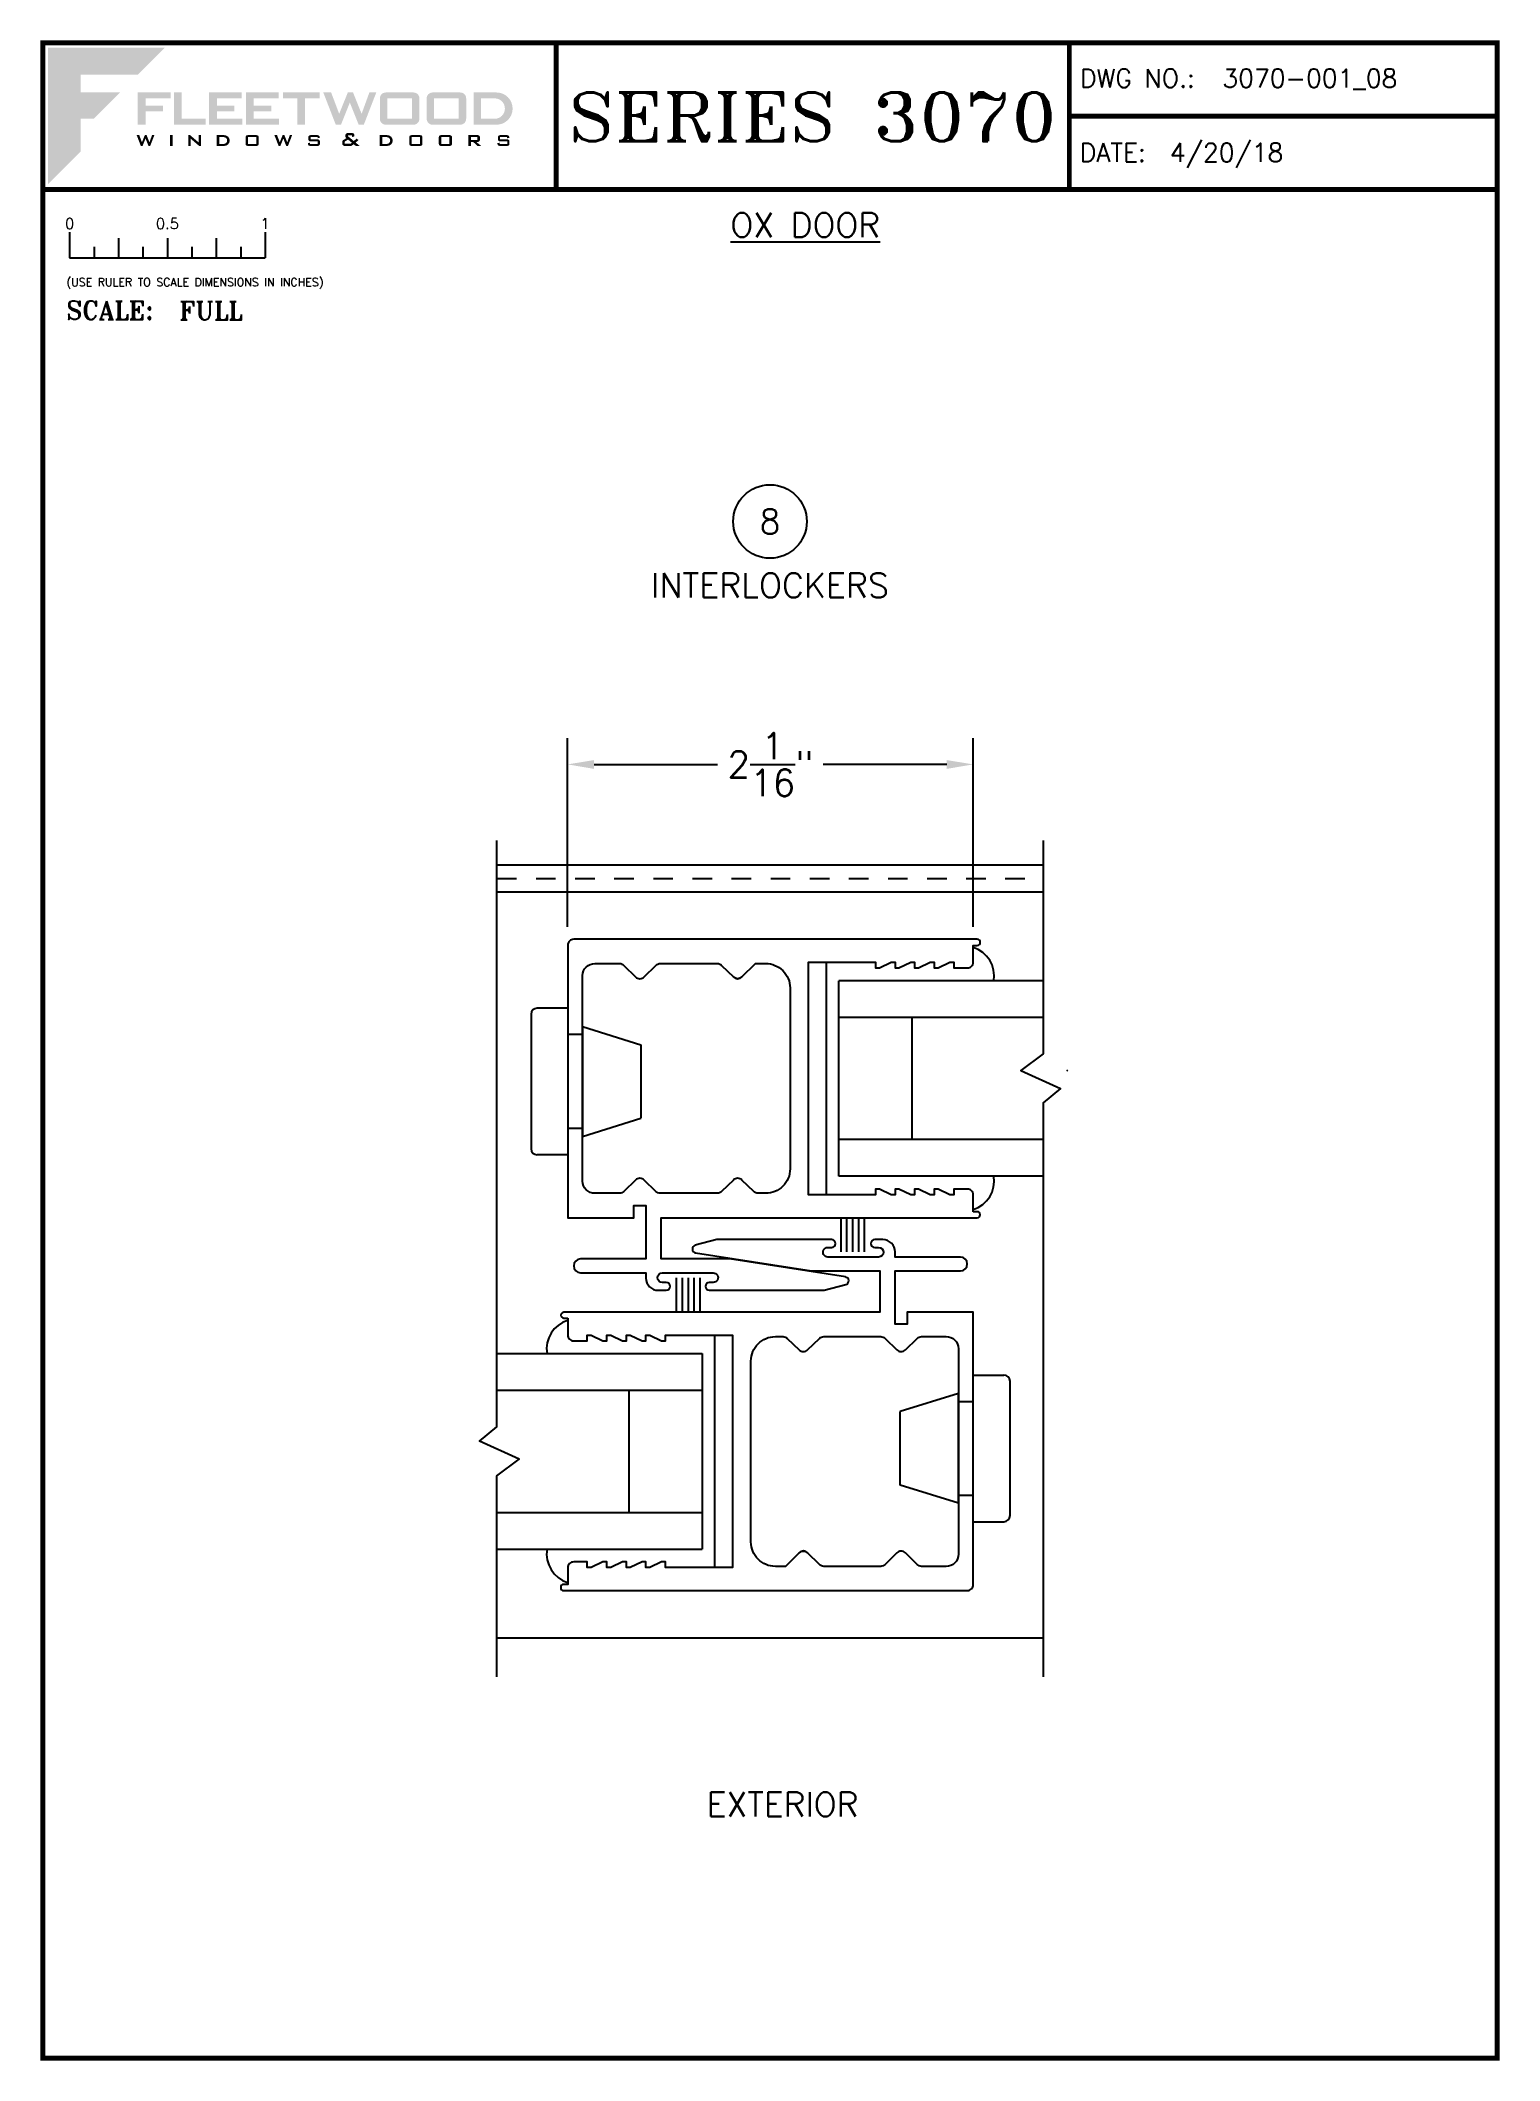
# Paper-space layout 'DETAIL 8' of a CAD drawing. Extents: x 0.3 to 7.8, y 0.1 to 10.4.
# The model-space entities are those that its viewports show. They can reach past a viewport. Long polylines and large blocks are cut down to what shows.
import ezdxf
from ezdxf.enums import TextEntityAlignment as Align

# ---------------------------------------------------------------- set-up
doc = ezdxf.new("R2010")
doc.units = 0
doc.header["$LTSCALE"] = 0.25
doc.header["$MEASUREMENT"] = 0
doc.linetypes.add('HIDDEN', pattern=[0.375, 0.25, -0.125])
doc.layers.get('0').update_dxf_attribs({"linetype": 'CONTINUOUS'})
doc.layers.get('DEFPOINTS').update_dxf_attribs({"color": 1, "linetype": 'CONTINUOUS'})
for name, color, linetype in [('DIM', 7, 'CONTINUOUS'), ('FRAME', 1, 'CONTINUOUS'), ('GLASS-VINYL', 7, 'CONTINUOUS'), ('MISC', 7, 'CONTINUOUS'), ('SASH', 5, 'CONTINUOUS'), ('SEAL', 7, 'CONTINUOUS'), ('SILL-PAN', 7, 'CONTINUOUS'), ('TEXT', 7, 'CONTINUOUS'), ('VENT', 5, 'CONTINUOUS')]:
    doc.layers.add(name, color=color, linetype=linetype)
doc.layers.add('VP', color=40, linetype='CONTINUOUS', plot=False)
doc.layers.get('VP').off()
doc.styles.add('ROMANS', font='romans')
doc.styles.add('ROMANT', font='romant')
doc.styles.add('SIMPLEX-094', font='simplex.shx', dxfattribs={"height": 0.094})
doc.styles.get("Standard").update_dxf_attribs({"font": 'simplex.shx'})
doc.dimstyles.new('FULL SCALE', dxfattribs={"dimscale": 0.75, "dimtxt": 0.18, "dimasz": 0.18, "dimexe": 0.18, "dimexo": 0.125, "dimgap": 0.09, "dimtad": 0, "dimtih": 1, "dimtoh": 1, "dimdec": 4, "dimzin": 0, "dimdsep": 46, "dimlunit": 5, "dimtxsty": 'Standard', "dimcen": 0.09, "dimadec": 0, "dimazin": 0, "dimtfac": 1, "dimtdec": 4, "dimtofl": 0, "dimtmove": 0, "dimatfit": 3, "dimfxl": 0, "dimtolj": 1, "dimtzin": 0, "dimarcsym": 0})

# ---------------------------------------------------------------- blocks, each defined once
blk = doc.blocks.new('*D66')
at = {"color": 0, "lineweight": -2}
for p, q in [((2.997, 5.914), (2.997, 6.88)), ((5.071, 5.913), (5.071, 6.88)), ((3.132, 6.745), (3.764, 6.745)), ((4.936, 6.745), (4.304, 6.745))]:
    blk.add_line(p, q, dxfattribs=at)
at = {"color": 0}
for points in [[(3.132, 6.767), (3.132, 6.722), (2.997, 6.745)], [(4.936, 6.767), (4.936, 6.722), (5.071, 6.745)]]:
    blk.add_solid(points, dxfattribs=at)
at = {"layer": 'DEFPOINTS', "color": 0}
for p in [(5.071, 6.745), (2.997, 5.82), (5.071, 5.819)]:
    blk.add_point(p, dxfattribs=at)
at = {"color": 0, "insert": (4.034, 6.745), "char_height": 0.135, "attachment_point": 5}
blk.add_mtext('\\A1;2{\\H1.000000x;\\S1/16;}"', dxfattribs=at)
blk = doc.blocks.new('Fleetwood_Logo_6-10-15')
h = blk.add_hatch(color=154)
h.dxf.hatch_style = 1
h.paths.add_polyline_path([(0.2526, -0.0017), (0.0019, -0.0017), (0.0019, -0.2942), (0.0725, -0.2236), (0.0725, -0.1535), (0.1007, -0.1535), (0.1567, -0.0976), (0.0725, -0.0976), (0.0725, -0.0596), (0.1946, -0.0596)])
h = blk.add_hatch(color=251)
h.dxf.hatch_style = 1
h.paths.add_polyline_path([(0.2487, -0.1256), (0.2112, -0.1256), (0.2112, -0.1102), (0.2647, -0.1102), (0.2647, -0.0976), (0.1946, -0.0976), (0.1946, -0.1667), (0.2112, -0.1667), (0.2112, -0.1377), (0.2487, -0.1377)])
h = blk.add_hatch(color=251)
h.dxf.hatch_style = 1
h.paths.add_polyline_path([(0.2886, -0.0976), (0.272, -0.0976), (0.272, -0.1667), (0.3401, -0.1667), (0.3401, -0.1535), (0.2886, -0.1535)])
h = blk.add_hatch(color=251)
h.dxf.hatch_style = 1
h.paths.add_polyline_path([(0.4175, -0.0976), (0.3474, -0.0976), (0.3474, -0.1667), (0.4185, -0.1667), (0.4185, -0.1534), (0.364, -0.1534), (0.364, -0.1377), (0.4015, -0.1377), (0.4015, -0.1256), (0.364, -0.1256), (0.364, -0.1102), (0.4175, -0.1102)])
h = blk.add_hatch(color=251)
h.dxf.hatch_style = 1
h.paths.add_polyline_path([(0.4965, -0.0976), (0.4264, -0.0976), (0.4264, -0.1667), (0.4975, -0.1667), (0.4975, -0.1534), (0.443, -0.1534), (0.443, -0.1377), (0.4804, -0.1377), (0.4804, -0.1256), (0.443, -0.1256), (0.443, -0.1102), (0.4965, -0.1102)])
h = blk.add_hatch(color=251)
h.dxf.hatch_style = 1
h.paths.add_polyline_path([(0.5842, -0.0976), (0.5054, -0.0976), (0.5054, -0.1102), (0.5365, -0.1102), (0.5365, -0.1667), (0.5531, -0.1667), (0.5531, -0.1102), (0.5842, -0.1102)])
h = blk.add_hatch(color=251)
h.dxf.hatch_style = 1
h.paths.add_polyline_path([(0.6089, -0.0976), (0.5921, -0.0976), (0.6188, -0.1667), (0.63, -0.1667), (0.6489, -0.1192), (0.6679, -0.1667), (0.6789, -0.1667), (0.7056, -0.0976), (0.6908, -0.0976), (0.6742, -0.1433), (0.6558, -0.0976), (0.6446, -0.0976), (0.6261, -0.1433)])
h = blk.add_hatch(color=251)
h.dxf.hatch_style = 1
h.paths.add_polyline_path([(0.7853, -0.0976), (0.726, -0.0976, 0.414214), (0.7133, -0.1102), (0.7133, -0.154, 0.414214), (0.726, -0.1667), (0.7853, -0.1667, 0.414214), (0.798, -0.154), (0.798, -0.1102, 0.414214)])
h.paths.add_polyline_path([(0.7819, -0.1102), (0.7819, -0.154), (0.7294, -0.154), (0.7294, -0.1102)], flags=16)
h = blk.add_hatch(color=251)
h.dxf.hatch_style = 1
h.paths.add_polyline_path([(0.8856, -0.0976), (0.8262, -0.0976, 0.414214), (0.8136, -0.1102), (0.8136, -0.154, 0.414214), (0.8262, -0.1667), (0.8856, -0.1667, 0.414214), (0.8982, -0.154), (0.8982, -0.1102, 0.414214)])
h.paths.add_polyline_path([(0.8822, -0.1102), (0.8822, -0.154), (0.8296, -0.154), (0.8296, -0.1102)], flags=16)
h = blk.add_hatch(color=251)
h.dxf.hatch_style = 1
h.paths.add_polyline_path([(0.9632, -0.0976), (0.914, -0.0976), (0.914, -0.1667), (0.9632, -0.1667, 1)])
h.paths.add_polyline_path([(0.9301, -0.1102), (0.9593, -0.1102, -1), (0.9593, -0.154), (0.9301, -0.154)], flags=16)
h = blk.add_hatch(color=7)
h.dxf.hatch_style = 1
h.paths.add_polyline_path([(0.2301, -0.1891), (0.2251, -0.1891), (0.2196, -0.2043), (0.2134, -0.1891), (0.2097, -0.1891), (0.2035, -0.2043), (0.1978, -0.1891), (0.1922, -0.1891), (0.2011, -0.2121), (0.2048, -0.2121), (0.2112, -0.1963), (0.2175, -0.2121), (0.2212, -0.2121)])
h = blk.add_hatch(color=7)
h.dxf.hatch_style = 1
h.paths.add_polyline_path([(0.2691, -0.1891), (0.2637, -0.1891), (0.2637, -0.2118), (0.2637, -0.2121), (0.2691, -0.2121)])
h = blk.add_hatch(color=7)
h.dxf.hatch_style = 1
h.paths.add_polyline_path([(0.3077, -0.1964), (0.3259, -0.2121), (0.3298, -0.2121), (0.3298, -0.1891), (0.325, -0.1891), (0.325, -0.2047), (0.3067, -0.1891), (0.3029, -0.1891), (0.3029, -0.2121), (0.3077, -0.2121)])
h = blk.add_hatch(color=7)
h.dxf.hatch_style = 1
h.paths.add_polyline_path([(0.3801, -0.1891), (0.3637, -0.1891), (0.3637, -0.2121), (0.3801, -0.2121, 1)])
h.paths.add_polyline_path([(0.3691, -0.2079), (0.3691, -0.1933), (0.3788, -0.1933, -1), (0.3788, -0.2079)], flags=16)
h = blk.add_hatch(color=7)
h.dxf.hatch_style = 1
h.paths.add_polyline_path([(0.4537, -0.2079), (0.4537, -0.1933, 0.414214), (0.4495, -0.1891), (0.4297, -0.1891, 0.414214), (0.4255, -0.1933), (0.4255, -0.2079, 0.414214), (0.4297, -0.2121), (0.4495, -0.2121, 0.414214)])
h.paths.add_polyline_path([(0.4308, -0.2079), (0.4308, -0.1933), (0.4484, -0.1933), (0.4484, -0.2079)], flags=16)
h = blk.add_hatch(color=7)
h.dxf.hatch_style = 1
h.paths.add_polyline_path([(0.5253, -0.1891), (0.5203, -0.1891), (0.5148, -0.2043), (0.5087, -0.1891), (0.5049, -0.1891), (0.4988, -0.2043), (0.493, -0.1891), (0.4874, -0.1891), (0.4963, -0.2121), (0.5001, -0.2121), (0.5064, -0.1963), (0.5127, -0.2121), (0.5164, -0.2121)])
h = blk.add_hatch(color=7)
h.dxf.hatch_style = 1
h.paths.add_polyline_path([(0.5801, -0.1891), (0.5643, -0.1891, 0.414214), (0.56, -0.1933), (0.56, -0.1981, 0.414214), (0.5643, -0.2024), (0.58, -0.2024), (0.58, -0.2078), (0.5637, -0.2078), (0.5637, -0.2052), (0.5591, -0.2062), (0.5591, -0.2078, 0.414214), (0.5634, -0.2121), (0.5805, -0.2121, 0.414214), (0.5848, -0.2078), (0.5848, -0.2024, 0.414214), (0.5805, -0.1982), (0.5648, -0.1982), (0.5648, -0.193), (0.5798, -0.193), (0.5798, -0.1958), (0.5843, -0.1948), (0.5843, -0.1933, 0.414214)])
h = blk.add_hatch(color=7)
h.dxf.hatch_style = 1
h.paths.add_polyline_path([(0.645, -0.1913, -0.222262), (0.6447, -0.1906), (0.6447, -0.1892), (0.6535, -0.1892), (0.6535, -0.193), (0.6587, -0.1918), (0.6587, -0.189, 0.414214), (0.6544, -0.1847), (0.6437, -0.1847, 0.414214), (0.6394, -0.189), (0.6394, -0.1922, 0.222262), (0.6407, -0.1948), (0.6415, -0.1955), (0.6345, -0.1998, 0.260684), (0.6329, -0.2027), (0.6329, -0.2078, 0.414214), (0.6372, -0.2121), (0.6514, -0.2121, 0.17577), (0.6536, -0.2113), (0.657, -0.2085), (0.6614, -0.2121), (0.6699, -0.2121), (0.6613, -0.2049), (0.6676, -0.1997), (0.6637, -0.1964), (0.6574, -0.2017)])
h.paths.add_polyline_path([(0.6532, -0.2052), (0.6509, -0.2072, -0.17577), (0.6502, -0.2074), (0.6382, -0.2074), (0.6382, -0.2033, -0.260684), (0.6387, -0.2025), (0.6451, -0.1985)], flags=16)
h = blk.add_hatch(color=7)
h.dxf.hatch_style = 1
h.paths.add_polyline_path([(0.7294, -0.1891), (0.713, -0.1891), (0.713, -0.2121), (0.7294, -0.2121, 1)])
h.paths.add_polyline_path([(0.7184, -0.2079), (0.7184, -0.1933), (0.7281, -0.1933, -1), (0.7281, -0.2079)], flags=16)
h = blk.add_hatch(color=7)
h.dxf.hatch_style = 1
h.paths.add_polyline_path([(0.8045, -0.2079), (0.8045, -0.1933, 0.414214), (0.8003, -0.1891), (0.7805, -0.1891, 0.414214), (0.7763, -0.1933), (0.7763, -0.2079, 0.414214), (0.7805, -0.2121), (0.8003, -0.2121, 0.414214)])
h.paths.add_polyline_path([(0.7816, -0.2079), (0.7816, -0.1933), (0.7992, -0.1933), (0.7992, -0.2079)], flags=16)
h = blk.add_hatch(color=7)
h.dxf.hatch_style = 1
h.paths.add_polyline_path([(0.8678, -0.2079), (0.8678, -0.1933, 0.414214), (0.8636, -0.1891), (0.8438, -0.1891, 0.414214), (0.8396, -0.1933), (0.8396, -0.2079, 0.414214), (0.8438, -0.2121), (0.8636, -0.2121, 0.414214)])
h.paths.add_polyline_path([(0.8449, -0.2079), (0.8449, -0.1933), (0.8624, -0.1933), (0.8624, -0.2079)], flags=16)
h = blk.add_hatch(color=7)
h.dxf.hatch_style = 1
h.paths.add_polyline_path([(0.9277, -0.1993), (0.9277, -0.1933, 0.414214), (0.9235, -0.1891), (0.9028, -0.1891), (0.9028, -0.2121), (0.9082, -0.2121), (0.9082, -0.2035), (0.9131, -0.2035), (0.9224, -0.2121), (0.9303, -0.2121), (0.9197, -0.2035), (0.9235, -0.2035, 0.414214)])
h.paths.add_polyline_path([(0.9082, -0.1993), (0.9082, -0.1933), (0.9214, -0.1933, -0.414214), (0.9224, -0.1943), (0.9224, -0.1983, -0.414214), (0.9214, -0.1993)], flags=16)
h = blk.add_hatch(color=7)
h.dxf.hatch_style = 1
h.paths.add_polyline_path([(0.9867, -0.1982), (0.971, -0.1982), (0.971, -0.193), (0.9859, -0.193), (0.9859, -0.1958), (0.9905, -0.1948), (0.9905, -0.1933, 0.414214), (0.9863, -0.1891), (0.9705, -0.1891, 0.414214), (0.9662, -0.1933), (0.9662, -0.1981, 0.414214), (0.9705, -0.2024), (0.9862, -0.2024), (0.9862, -0.2078), (0.9699, -0.2078), (0.9699, -0.2052), (0.9653, -0.2062), (0.9653, -0.2078, 0.414214), (0.9696, -0.2121), (0.9867, -0.2121, 0.414214), (0.991, -0.2078), (0.991, -0.2024, 0.414214)])
blk = doc.blocks.new('A-SIZE_P')
at = {"const_width": 0.025}
blk.add_lwpolyline([(0.313, 0.125), (7.751, 0.125), (7.751, 10.437), (0.313, 10.437)], close=True, dxfattribs=at)
for points in [[(2.938, 10.437), (2.938, 9.687)], [(5.563, 10.437), (5.563, 9.687)], [(5.563, 10.062), (7.751, 10.062)], [(0.313, 9.687), (7.751, 9.687)]]:
    blk.add_lwpolyline(points, dxfattribs=at)
at = {"xscale": 2.387023416083395, "yscale": 2.387023416083395, "zscale": 2.387023416083395}
blk.add_blockref('Fleetwood_Logo_6-10-15', (0.334, 10.416), dxfattribs=at)
for s, style, p in [('DWG NO.:', 'SIMPLEX-094', (5.617, 10.209)), ('DATE:', 'SIMPLEX-094', (5.616, 9.829)), ('SCALE:', 'ROMANT', (0.433, 9.022))]:
    blk.add_text(s, height=0.094, dxfattribs=dict(style=style)).set_placement(p)
for tag, p, style in [('DWG_NO', (6.346, 10.209), 'SIMPLEX-094'), ('DATE', (6.077, 9.829), 'SIMPLEX-094'), ('SCALE', (1.011, 9.02), 'ROMANT')]:
    blk.add_attdef(tag, p, '', height=0.094, dxfattribs=dict(style=style))
for tag, height, style, width, p, p2 in [('DWG_NO_F', 0.094, 'SIMPLEX-094', 1.745692, (6.347, 10.209), (7.683, 10.209)), ('PRODUCT', 0.25, 'ROMANT', 1.390728, (3.001, 9.934), (5.5, 9.934))]:
    blk.add_attdef(tag, text='', height=height, dxfattribs=dict(style=style, width=width)).set_placement(p, p2, align=Align.FIT)
blk = doc.blocks.new('Full')
for p, q in [((0.137, -0.219), (0.137, -0.35)), ((0.262, -0.294), (0.262, -0.35)), ((0.387, -0.249), (0.387, -0.35)), ((0.512, -0.294), (0.512, -0.35)), ((0.637, -0.249), (0.637, -0.35)), ((0.762, -0.294), (0.762, -0.35)), ((0.887, -0.249), (0.887, -0.35)), ((1.012, -0.294), (1.012, -0.35)), ((1.137, -0.219), (1.137, -0.35)), ((0.137, -0.35), (1.137, -0.35))]:
    blk.add_line(p, q)
for s, p in [('0', (0.137, -0.219)), ('0.5', (0.637, -0.219)), ('1', (1.137, -0.219))]:
    blk.add_text(s, height=0.055).set_placement(p, align=Align.BOTTOM_CENTER)
at = {"style": 'ROMANS'}
blk.add_text('(USE RULER TO SCALE DIMENSIONS IN INCHES)', height=0.04115, dxfattribs=at).set_placement((0.12, -0.495))
blk = doc.blocks.new('sectball')
blk.add_circle((0, 0), 0.125)
blk.add_attdef('NO', text='', height=0.062).set_placement((0, 0), align=Align.MIDDLE_CENTER)
for tag, p in [('LINE1', (0, -0.2588)), ('LINE2', (0, -0.3864)), ('LINE3', (0, -0.5214))]:
    blk.add_attdef(tag, text='', height=0.078).set_placement(p, align=Align.CENTER)
blk = doc.blocks.new('A$C1D443341')
for p, q in [((0.188, 0.75), (0.031, 0.75)), ((0.188, 0.75), (0.188, 0)), ((0, 0.719), (0, 0.031)), ((0.264, 0.656), (0.562, 0.563)), ((0.264, 0.656), (0.264, 0.094)), ((0.264, 0.615), (0.188, 0.615)), ((0.562, 0.563), (0.562, 0.187)), ((0.264, 0.135), (0.188, 0.135)), ((0.264, 0.094), (0.562, 0.187)), ((0.188, 0), (0.031, 0))]:
    blk.add_line(p, q)
for centre, start, end in [((0.031, 0.719), 90, 180), ((0.031, 0.031), 180, 270)]:
    blk.add_arc(centre, 0.031, start, end)
blk = doc.blocks.new('A$C47D80548')
at = {"layer": 'MISC', "xscale": 0.25, "yscale": 0.25, "zscale": 0.25}
blk.add_blockref('A$C1D443341', (0, 0), dxfattribs=at)
blk = doc.blocks.new('A$C1B9D595B')
at = {"layer": 'FRAME', "rotation": 180}
blk.add_blockref('A$C47D80548', (0.1405, 0.1875), dxfattribs=at)
blk = doc.blocks.new('A$C363677CB')
at = {"layer": 'SASH', "rotation": 180}
blk.add_blockref('A$C1B9D595B', (0.1405, 0.1875), dxfattribs=at)
blk = doc.blocks.new('BUMPER')
at = {"layer": 'TEXT', "rotation": 180}
blk.add_blockref('A$C363677CB', (0.047, 0.0937), dxfattribs=at)
blk = doc.blocks.new('3006 STD POST-INTERLOCKER')
for points in [[(-2.074, -0.666), (-2.074, -0.58, -0.414214), (-2.043, -0.55), (-1.974, -0.55), (-1.974, -0.58), (-1.954, -0.58), (-1.894, -0.55), (-1.874, -0.55), (-1.874, -0.58), (-1.854, -0.58), (-1.794, -0.55), (-1.774, -0.55), (-1.774, -0.58), (-1.754, -0.58), (-1.694, -0.55), (-1.674, -0.55), (-1.674, -0.58), (-1.654, -0.58), (-1.594, -0.55), (-1.574, -0.55), (-1.574, -0.58), (-1.231, -0.58), (-1.231, 0.61), (-1.574, 0.61), (-1.574, 0.581), (-1.594, 0.581), (-1.654, 0.61), (-1.674, 0.61), (-1.674, 0.581), (-1.694, 0.581), (-1.754, 0.61), (-1.774, 0.61), (-1.774, 0.581), (-1.794, 0.581), (-1.854, 0.61), (-1.874, 0.61), (-1.874, 0.581), (-1.894, 0.581), (-1.954, 0.61), (-1.974, 0.61), (-1.974, 0.581), (-2.043, 0.581, -0.414214), (-2.074, 0.611), (-2.074, 0.696), (-2.094, 0.696, -0.999996), (-2.094, 0.728), (-0.031, 0.728, -0.414214), (0, 0.697), (0, -0.697), (-0.338, -0.697), (-0.338, -0.635), (-0.4, -0.635), (-0.4, -0.908), (-0.066, -0.908, -1), (-0.066, -0.979), (-0.4, -0.979), (-0.4, -1.006, -0.414214), (-0.462, -1.068), (-0.504, -1.068, -1), (-0.504, -1.028), (-0.484, -1.028, 0.999996), (-0.484, -0.979), (-0.744, -0.979, 1.000003), (-0.744, -1.028), (-0.724, -1.028, -0.999994), (-0.724, -1.068), (-1.312, -1.068), (-1.422, -1.039, -0.811415), (-1.42, -1), (-0.828, -0.908), (-0.478, -0.908), (-0.478, -0.697), (-2.094, -0.697, -0.999996), (-2.094, -0.666), (-2.074, -0.666)], [(-0.891, 0.535), (-0.96, 0.604), (-1.012, 0.604, 0.414214), (-1.137, 0.479), (-1.137, -0.447, 0.414214), (-1.012, -0.572), (-0.973, -0.572, 0.198912), (-0.951, -0.563), (-0.891, -0.504, -0.414214), (-0.847, -0.504), (-0.787, -0.563, 0.198912), (-0.765, -0.572), (-0.473, -0.572, 0.198912), (-0.451, -0.563), (-0.391, -0.504, -0.414214), (-0.347, -0.504), (-0.287, -0.563, 0.198912), (-0.265, -0.572), (-0.138, -0.572, 0.414214), (-0.076, -0.51), (-0.076, 0.542, 0.414214), (-0.138, 0.604), (-0.265, 0.604, 0.198912), (-0.287, 0.594), (-0.347, 0.535, -0.414214), (-0.391, 0.535), (-0.451, 0.594, 0.198912), (-0.473, 0.604), (-0.765, 0.604, 0.198912), (-0.787, 0.594), (-0.847, 0.535)]]:
    blk.add_lwpolyline(points, format="xyb")
blk.add_arc((-0.869, 0.557), 0.031, 225.0005, 315.0002)

msp = doc.modelspace()

# ---------------------------------------------------------------- linework, layer by layer
at = {"layer": 'GLASS-VINYL'}
for p, q in [((12.253, 10.773), (12.253, 9.583)), ((13.363, 10.678), (12.318, 10.678)), ((12.318, 9.678), (12.318, 10.678)), ((13.363, 10.49), (12.318, 10.49)), ((12.693, 9.865), (12.693, 10.49)), ((13.363, 9.865), (12.318, 9.865)), ((13.363, 9.678), (12.318, 9.678)), ((11.684, 7.675), (11.684, 8.865)), ((10.57, 8.77), (11.619, 8.77)), ((11.619, 8.77), (11.619, 7.77)), ((10.57, 8.582), (11.619, 8.582)), ((11.244, 8.582), (11.244, 7.957)), ((10.57, 7.957), (11.619, 7.957)), ((10.57, 7.77), (11.619, 7.77))]:
    msp.add_line(p, q, dxfattribs=at)
for points in [[(10.333, 7.116), (10.333, 8.145), (10.447, 8.229), (10.243, 8.321), (10.333, 8.395), (10.333, 11.396)], [(10.57, 7.116), (10.57, 8.145), (10.684, 8.229), (10.48, 8.321), (10.57, 8.395), (10.57, 11.396)], [(13.363, 11.396), (13.363, 10.303), (13.249, 10.219), (13.453, 10.127), (13.363, 10.053), (13.363, 7.116)], [(13.6, 11.396), (13.6, 10.303), (13.486, 10.219), (13.69, 10.127), (13.6, 10.053), (13.6, 7.116)]]:
    msp.add_lwpolyline(points, dxfattribs=at)
for centre, start, end in [((12.96, 10.702), 350.7597, 72.6458), ((12.96, 9.653), 287.3542, 9.2403), ((10.977, 8.794), 107.3542, 189.2403), ((10.977, 7.745), 170.7597, 252.6458)]:
    msp.add_arc(centre, 0.153, start, end, dxfattribs=at)
at = {"layer": 'SEAL'}
for p, q in [((12.33, 9.291), (12.33, 9.465)), ((12.36, 9.291), (12.36, 9.465)), ((12.39, 9.291), (12.39, 9.465)), ((12.42, 9.291), (12.42, 9.465)), ((12.45, 9.291), (12.45, 9.465)), ((11.487, 9.157), (11.487, 8.983)), ((11.517, 9.157), (11.517, 8.983)), ((11.547, 9.157), (11.547, 8.983)), ((11.577, 9.157), (11.577, 8.983)), ((11.607, 9.157), (11.607, 8.983))]:
    msp.add_line(p, q, dxfattribs=at)
at = {"layer": 'SILL-PAN'}
for p, q in [((10.57, 11.271), (13.363, 11.271)), ((10.57, 11.132), (13.363, 11.132)), ((10.57, 7.316), (13.363, 7.316))]:
    msp.add_line(p, q, dxfattribs=at)
at = {"layer": 'SILL-PAN', "linetype": 'HIDDEN'}
msp.add_line((10.57, 11.201), (13.363, 11.201), dxfattribs=at)
at = {"layer": 'VENT', "color": 5}
for centre, start, end in [((11.801, 10.719), 224.9998, 314.9995), ((12.137, 7.729), 44.9998, 134.9995)]:
    msp.add_arc(centre, 0.031, start, end, dxfattribs=at)

# ---------------------------------------------------------------- block references
at = {"layer": 'TEXT', "xscale": 4, "yscale": 4, "zscale": 4, "rotation": 180}
msp.add_blockref('BUMPER', (10.932, 10.162), dxfattribs=at)
at = {"layer": 'TEXT', "xscale": 4, "yscale": 4, "zscale": 4}
msp.add_blockref('BUMPER', (13.006, 8.285), dxfattribs=at)
at = {"layer": 'VENT', "xscale": -1}
msp.add_blockref('3006 STD POST-INTERLOCKER', (10.932, 10.162), dxfattribs=at)
at = {"layer": 'VENT', "xscale": -1, "rotation": 180}
msp.add_blockref('3006 STD POST-INTERLOCKER', (13.006, 8.285), dxfattribs=at)

psp = doc.layouts.new('DETAIL 8')

# ---------------------------------------------------------------- block references
at = {"layer": 'DIM'}
ref = psp.add_blockref('A-SIZE_P', (0, 0), dxfattribs=at)
ref.add_attrib('DATE', '4/20/18', (6.07741, 9.82884), dxfattribs={"layer": '0', "height": 0.094, "style": 'SIMPLEX-094'})
ref.add_attrib('SCALE', 'FULL', (1.01101, 9.02035), dxfattribs={"layer": '0', "height": 0.094, "style": 'ROMANT'})
ref.add_attrib('PRODUCT', 'SERIES 3070', dxfattribs={"layer": '0', "height": 0.25, "style": 'ROMANT', "width": 0.981308}).set_placement((3.0005, 9.93352), (5.5005, 9.93352), align=Align.FIT)
ref.add_attrib('DWG_NO', '3070-001_08', (6.34634, 10.20879), dxfattribs={"layer": '0', "height": 0.094, "style": 'SIMPLEX-094'})
psp.add_blockref('Full', (0.313, 9.687), dxfattribs=at)
at = {"layer": 'TEXT'}
ref = psp.add_blockref('sectball', (4.032, 7.98789), dxfattribs=dict(at, xscale=1.503999999999998, yscale=1.503999999999998, zscale=1.503999999999998))
ref.add_attrib('NO', '8', dxfattribs={"layer": '0', "height": 0.125}).set_placement((4.032, 7.98789), align=Align.MIDDLE_CENTER)
ref.add_attrib('LINE1', 'INTERLOCKERS', dxfattribs={"layer": '0', "height": 0.125}).set_placement((4.032, 7.59862), align=Align.CENTER)

# ---------------------------------------------------------------- texts
psp.add_text('EXTERIOR', height=0.124, dxfattribs=at).set_placement((4.09678, 1.3617), align=Align.CENTER)
at = {"layer": 'TEXT', "insert": (4.21263, 9.5049), "char_height": 0.124, "width": 1.2194, "attachment_point": 5}
psp.add_mtext('{\\LOX DOOR}', dxfattribs=at)

# ---------------------------------------------------------------- dimensions: what is measured, and where the dimension line sits
dim = psp.add_linear_dim(base=(5.07124, 6.74493), p1=(2.99724, 5.82007), p2=(5.07124, 5.81907), dimstyle='FULL SCALE', override={"dimpost": '"'})
dim.commit()
dim.dimension.update_dxf_attribs({"geometry": '*D66', "text_midpoint": (4.03424, 6.74493)})

# ---------------------------------------------------------------- viewports
at = {"layer": 'VP'}
psp.add_viewport(center=(4.0355, 4.18393), size=(3.03756, 4.466459), view_center_point=(11.96988, 9.22374), view_height=4.466459, dxfattribs=at)

doc.saveas('drawing.dxf')
